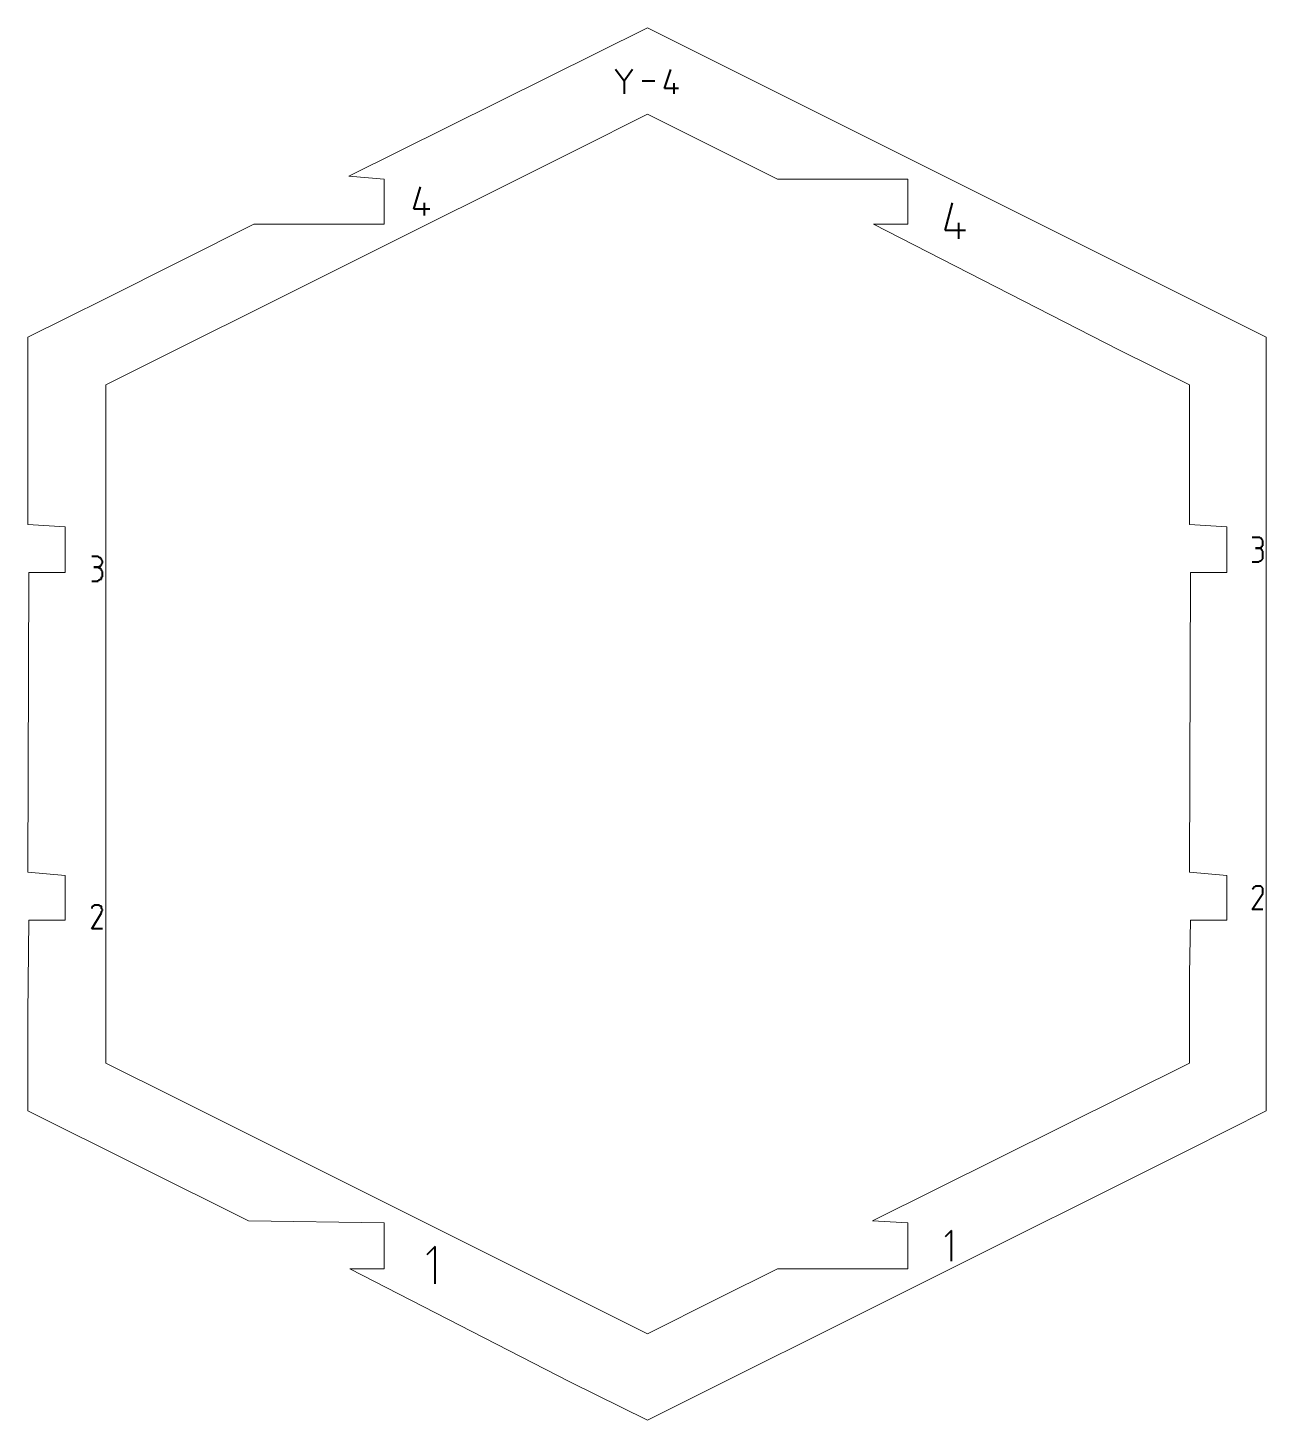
# Model space of a CAD drawing. Header units: centimetres. Extents: x -11.8 to 14.4, y -10.2 to 6.2.
# Drawn here: x 2.55 to 8.36, y -10.16 to -3.63 of the extents above; entities that cross this region are included whole.
import ezdxf

# ---------------------------------------------------------------- set-up
doc = ezdxf.new("R2010")
doc.units = ezdxf.units.CM
doc.header["$MEASUREMENT"] = 0
doc.layers.add('layer 1', color=7, linetype='Continuous')

msp = doc.modelspace()

# ---------------------------------------------------------------- linework, layer by layer
at = {"layer": 'layer 1', "color": 5, "lineweight": 13}
for points in [[(5.4582, -3.63425), (5.4582, -3.63425), (4.05815, -4.32932), (4.05815, -4.32932)], [(5.81829, -3.8143), (5.81829, -3.8143), (5.4582, -3.63425), (5.4582, -3.63425)], [(8.35843, -5.0843), (8.35843, -5.0843), (5.81829, -3.8143), (5.81829, -3.8143)], [(8.35843, -5.0843), (8.35843, -5.0843), (5.81829, -3.8143), (5.81829, -3.8143)], [(5.12825, -4.2043), (5.12825, -4.2043), (5.4582, -4.03933), (5.4582, -4.03933)], [(5.12825, -4.2043), (5.12825, -4.2043), (5.4582, -4.03933), (5.4582, -4.03933)], [(5.4582, -4.03933), (5.4582, -4.03933), (6.06832, -4.34426), (6.06832, -4.34426)], [(5.4582, -4.03933), (5.4582, -4.03933), (6.06832, -4.34426), (6.06832, -4.34426)], [(2.91806, -5.30933), (2.91806, -5.30933), (5.12825, -4.2043), (5.12825, -4.2043)], [(2.91806, -5.30933), (2.91806, -5.30933), (5.12825, -4.2043), (5.12825, -4.2043)], [(4.05815, -4.32931), (4.05815, -4.32931), (4.22312, -4.34426), (4.22312, -4.34426)], [(4.05815, -4.32932), (4.05815, -4.32932), (4.22312, -4.34426), (4.22312, -4.34426)], [(4.22312, -4.34426), (4.22312, -4.34426), (4.22312, -4.55434), (4.22312, -4.55434)], [(4.22312, -4.34426), (4.22312, -4.34426), (4.22312, -4.55434), (4.22312, -4.55434)], [(6.06832, -4.34426), (6.06832, -4.34426), (6.67832, -4.34426), (6.67832, -4.34426)], [(6.06832, -4.34426), (6.06832, -4.34426), (6.67832, -4.34426), (6.67832, -4.34426)], [(6.67832, -4.34426), (6.67832, -4.34426), (6.67832, -4.55434), (6.67832, -4.55434)], [(6.67832, -4.34426), (6.67832, -4.34426), (6.67832, -4.55434), (6.67832, -4.55434)], [(3.61312, -4.55434), (3.61312, -4.55434), (2.91806, -4.90425), (2.91806, -4.90425)], [(3.61312, -4.55434), (3.61312, -4.55434), (2.91806, -4.90425), (2.91806, -4.90425)], [(4.22312, -4.55434), (4.22312, -4.55434), (3.61312, -4.55434), (3.61312, -4.55434)], [(4.22312, -4.55434), (4.22312, -4.55434), (3.61312, -4.55434), (3.61312, -4.55434)], [(6.67832, -4.55434), (6.67832, -4.55434), (6.51838, -4.55434), (6.51838, -4.55434)], [(6.51838, -4.55434), (6.51838, -4.55434), (7.66839, -5.14436), (7.66839, -5.14436)], [(6.67832, -4.55434), (6.67832, -4.55434), (6.51838, -4.55434), (6.51838, -4.55434)], [(6.51838, -4.55434), (6.51838, -4.55434), (7.66839, -5.14436), (7.66839, -5.14436)], [(2.91806, -4.90425), (2.91806, -4.90425), (2.55307, -5.0843), (2.55307, -5.0843)], [(2.91806, -4.90425), (2.91806, -4.90425), (2.55307, -5.0843), (2.55307, -5.0843)], [(2.55307, -5.0843), (2.55307, -5.0843), (2.55307, -5.96431), (2.55307, -5.96431)], [(2.55307, -5.0843), (2.55307, -5.0843), (2.55307, -5.96431), (2.55307, -5.96431)], [(8.35843, -5.53938), (8.35843, -5.53938), (8.35843, -5.0843), (8.35843, -5.0843)], [(8.35843, -5.53938), (8.35843, -5.53938), (8.35843, -5.0843), (8.35843, -5.0843)], [(7.66839, -5.14436), (7.66839, -5.14436), (7.99846, -5.30933), (7.99846, -5.30933)], [(7.66839, -5.14436), (7.66839, -5.14436), (7.99846, -5.30933), (7.99846, -5.30933)], [(2.91806, -5.7193), (2.91806, -5.7193), (2.91806, -5.30933), (2.91806, -5.30933)], [(2.91806, -5.7193), (2.91806, -5.7193), (2.91806, -5.30933), (2.91806, -5.30933)], [(7.99846, -5.30933), (7.99846, -5.30933), (7.99846, -5.96431), (7.99846, -5.96431)], [(7.99846, -5.30933), (7.99846, -5.30933), (7.99846, -5.96431), (7.99846, -5.96431)], [(8.35843, -8.71439), (8.35843, -8.71439), (8.35843, -5.53938), (8.35843, -5.53938)], [(8.35843, -8.71439), (8.35843, -8.71439), (8.35843, -5.53938), (8.35843, -5.53938)], [(2.91806, -8.48949), (2.91806, -8.48949), (2.91806, -5.7193), (2.91806, -5.7193)], [(2.91806, -8.48949), (2.91806, -8.48949), (2.91806, -5.7193), (2.91806, -5.7193)], [(2.55307, -5.96431), (2.55307, -5.96431), (2.72809, -5.97436), (2.72809, -5.97436)], [(2.55307, -5.96431), (2.55307, -5.96431), (2.72809, -5.97436), (2.72809, -5.97436)], [(2.72809, -5.97436), (2.72809, -5.97436), (2.72809, -6.18933), (2.72809, -6.18933)], [(2.72809, -5.97436), (2.72809, -5.97436), (2.72809, -6.18933), (2.72809, -6.18933)], [(7.99846, -5.96431), (7.99846, -5.96431), (8.17348, -5.97436), (8.17348, -5.97436)], [(7.99846, -5.96431), (7.99846, -5.96431), (8.17348, -5.97436), (8.17348, -5.97436)], [(8.17348, -5.97436), (8.17348, -5.97436), (8.17348, -6.18933), (8.17348, -6.18933)], [(8.17348, -5.97436), (8.17348, -5.97436), (8.17348, -6.18933), (8.17348, -6.18933)], [(2.55796, -6.18933), (2.55796, -6.18933), (2.55307, -7.59441), (2.55307, -7.59441)], [(2.55796, -6.18933), (2.55796, -6.18933), (2.55307, -7.59441), (2.55307, -7.59441)], [(2.72809, -6.18933), (2.72809, -6.18933), (2.55796, -6.18933), (2.55796, -6.18933)], [(2.72809, -6.18933), (2.72809, -6.18933), (2.55796, -6.18933), (2.55796, -6.18933)], [(8.00349, -6.18933), (8.00349, -6.18933), (7.99846, -7.59441), (7.99846, -7.59441)], [(8.00349, -6.18933), (8.00349, -6.18933), (7.99846, -7.59441), (7.99846, -7.59441)], [(8.17348, -6.18933), (8.17348, -6.18933), (8.00349, -6.18933), (8.00349, -6.18933)], [(8.17348, -6.18933), (8.17348, -6.18933), (8.00349, -6.18933), (8.00349, -6.18933)], [(2.55307, -7.59441), (2.55307, -7.59441), (2.72809, -7.60936), (2.72809, -7.60936)], [(2.55307, -7.59441), (2.55307, -7.59441), (2.72809, -7.60936), (2.72809, -7.60936)], [(2.72809, -7.60936), (2.72809, -7.60936), (2.72809, -7.81944), (2.72809, -7.81944)], [(2.72809, -7.60936), (2.72809, -7.60936), (2.72809, -7.81944), (2.72809, -7.81944)], [(7.99846, -7.59441), (7.99846, -7.59441), (8.17348, -7.60936), (8.17348, -7.60936)], [(7.99846, -7.59441), (7.99846, -7.59441), (8.17348, -7.60936), (8.17348, -7.60936)], [(8.17348, -7.60936), (8.17348, -7.60936), (8.17348, -7.81944), (8.17348, -7.81944)], [(8.17348, -7.60936), (8.17348, -7.60936), (8.17348, -7.81944), (8.17348, -7.81944)], [(2.55796, -7.81944), (2.55796, -7.81944), (2.55307, -8.25944), (2.55307, -8.25944)], [(2.55796, -7.81944), (2.55796, -7.81944), (2.55307, -8.25944), (2.55307, -8.25944)], [(2.72809, -7.81944), (2.72809, -7.81944), (2.55796, -7.81944), (2.55796, -7.81944)], [(2.72809, -7.81944), (2.72809, -7.81944), (2.55796, -7.81944), (2.55796, -7.81944)], [(8.00349, -7.81944), (8.00349, -7.81944), (7.99846, -8.07449), (7.99846, -8.07449)], [(8.00349, -7.81944), (8.00349, -7.81944), (7.99846, -8.07449), (7.99846, -8.07449)], [(8.17348, -7.81944), (8.17348, -7.81944), (8.00349, -7.81944), (8.00349, -7.81944)], [(8.17348, -7.81944), (8.17348, -7.81944), (8.00349, -7.81944), (8.00349, -7.81944)], [(7.99846, -8.07449), (7.99846, -8.07449), (7.99846, -8.48949), (7.99846, -8.48949)], [(7.99846, -8.07449), (7.99846, -8.07449), (7.99846, -8.48949), (7.99846, -8.48949)], [(2.55307, -8.25944), (2.55307, -8.25944), (2.55307, -8.71439), (2.55307, -8.71439)], [(2.55307, -8.25944), (2.55307, -8.25944), (2.55307, -8.71439), (2.55307, -8.71439)], [(3.24813, -8.65446), (3.24813, -8.65446), (2.91806, -8.48949), (2.91806, -8.48949)], [(3.24813, -8.65446), (3.24813, -8.65446), (2.91806, -8.48949), (2.91806, -8.48949)], [(7.99846, -8.48949), (7.99846, -8.48949), (6.51335, -9.22953), (6.51335, -9.22953)], [(7.99846, -8.48949), (7.99846, -8.48949), (6.51335, -9.22953), (6.51335, -9.22953)], [(5.4582, -9.75949), (5.4582, -9.75949), (3.24813, -8.65446), (3.24813, -8.65446)], [(5.4582, -9.75949), (5.4582, -9.75949), (3.24813, -8.65446), (3.24813, -8.65446)], [(2.55307, -8.71439), (2.55307, -8.71439), (3.58812, -9.22953), (3.58812, -9.22953)], [(2.55307, -8.71439), (2.55307, -8.71439), (3.58812, -9.22953), (3.58812, -9.22953)], [(7.99846, -8.89444), (7.99846, -8.89444), (8.35843, -8.71439), (8.35843, -8.71439)], [(7.99846, -8.89444), (7.99846, -8.89444), (8.35843, -8.71439), (8.35843, -8.71439)], [(5.4582, -10.16457), (5.4582, -10.16457), (7.99846, -8.89444), (7.99846, -8.89444)], [(5.4582, -10.16457), (5.4582, -10.16457), (7.99846, -8.89444), (7.99846, -8.89444)], [(3.58812, -9.22953), (3.58812, -9.22953), (4.22312, -9.23946), (4.22312, -9.23946)], [(3.58812, -9.22953), (3.58812, -9.22953), (4.22312, -9.23946), (4.22312, -9.23946)], [(4.22312, -9.23946), (4.22312, -9.23946), (4.22312, -9.45443), (4.22312, -9.45443)], [(4.22312, -9.23946), (4.22312, -9.23946), (4.22312, -9.45443), (4.22312, -9.45443)], [(6.51335, -9.22953), (6.51335, -9.22953), (6.67832, -9.23946), (6.67832, -9.23946)], [(6.51335, -9.22953), (6.51335, -9.22953), (6.67832, -9.23946), (6.67832, -9.23946)], [(6.67832, -9.23946), (6.67832, -9.23946), (6.67832, -9.45443), (6.67832, -9.45443)], [(6.67832, -9.23946), (6.67832, -9.23946), (6.67832, -9.45443), (6.67832, -9.45443)], [(4.22312, -9.45443), (4.22312, -9.45443), (4.06317, -9.45443), (4.06317, -9.45443)], [(4.06317, -9.45443), (4.06317, -9.45443), (5.0932, -9.98452), (5.0932, -9.98452)], [(4.22312, -9.45443), (4.22312, -9.45443), (4.06317, -9.45443), (4.06317, -9.45443)], [(4.06317, -9.45443), (4.06317, -9.45443), (5.0932, -9.98452), (5.0932, -9.98452)], [(6.06832, -9.45443), (6.06832, -9.45443), (5.78826, -9.59453), (5.78826, -9.59453)], [(6.06832, -9.45443), (6.06832, -9.45443), (5.78826, -9.59453), (5.78826, -9.59453)], [(6.67832, -9.45443), (6.67832, -9.45443), (6.06832, -9.45443), (6.06832, -9.45443)], [(6.67832, -9.45443), (6.67832, -9.45443), (6.06832, -9.45443), (6.06832, -9.45443)], [(5.78826, -9.59453), (5.78826, -9.59453), (5.4582, -9.75949), (5.4582, -9.75949)], [(5.78826, -9.59453), (5.78826, -9.59453), (5.4582, -9.75949), (5.4582, -9.75949)], [(5.0932, -9.98452), (5.0932, -9.98452), (5.4582, -10.16457), (5.4582, -10.16457)], [(5.0932, -9.98452), (5.0932, -9.98452), (5.4582, -10.16457), (5.4582, -10.16457)]]:
    msp.add_open_spline(points, degree=3, dxfattribs=at)
at = {"layer": 'layer 1', "color": 1, "lineweight": 40}
for points in [[(5.34826, -3.88428), (5.34826, -3.88428), (5.30817, -3.82925), (5.30817, -3.82925)], [(5.34826, -3.88428), (5.34826, -3.88428), (5.30817, -3.82925), (5.30817, -3.82925)], [(5.38821, -3.82925), (5.38821, -3.82925), (5.34826, -3.88428), (5.34826, -3.88428)], [(5.38821, -3.82925), (5.38821, -3.82925), (5.34826, -3.88428), (5.34826, -3.88428)], [(5.53823, -3.91934), (5.53823, -3.91934), (5.56826, -3.82925), (5.56826, -3.82925)], [(5.53823, -3.91934), (5.53823, -3.91934), (5.56826, -3.82925), (5.56826, -3.82925)], [(5.34826, -3.87926), (5.34826, -3.87926), (5.34826, -3.94434), (5.34826, -3.94434)], [(5.34826, -3.87926), (5.34826, -3.87926), (5.34826, -3.94434), (5.34826, -3.94434)], [(5.49325, -3.88428), (5.49325, -3.88428), (5.43319, -3.88428), (5.43319, -3.88428)], [(5.49325, -3.88428), (5.49325, -3.88428), (5.43319, -3.88428), (5.43319, -3.88428)], [(5.58321, -3.94434), (5.58321, -3.94434), (5.58321, -3.89434), (5.58321, -3.89434)], [(5.58321, -3.94434), (5.58321, -3.94434), (5.58321, -3.89434), (5.58321, -3.89434)], [(5.60332, -3.91934), (5.60332, -3.91934), (5.53823, -3.91934), (5.53823, -3.91934)], [(5.60332, -3.91934), (5.60332, -3.91934), (5.53823, -3.91934), (5.53823, -3.91934)], [(4.36321, -4.48436), (4.36321, -4.48436), (4.39311, -4.37932), (4.39311, -4.37932)], [(4.36321, -4.48436), (4.36321, -4.48436), (4.39311, -4.37932), (4.39311, -4.37932)], [(4.43822, -4.48436), (4.43822, -4.48436), (4.36321, -4.48436), (4.36321, -4.48436)], [(4.43822, -4.48436), (4.43822, -4.48436), (4.36321, -4.48436), (4.36321, -4.48436)], [(4.41322, -4.51426), (4.41322, -4.51426), (4.41322, -4.45433), (4.41322, -4.45433)], [(4.41322, -4.51426), (4.41322, -4.51426), (4.41322, -4.45433), (4.41322, -4.45433)], [(6.85334, -4.58424), (6.85334, -4.58424), (6.8884, -4.45433), (6.8884, -4.45433)], [(6.85334, -4.58424), (6.85334, -4.58424), (6.8884, -4.45433), (6.8884, -4.45433)], [(6.9183, -4.62432), (6.9183, -4.62432), (6.9183, -4.54931), (6.9183, -4.54931)], [(6.9183, -4.62432), (6.9183, -4.62432), (6.9183, -4.54931), (6.9183, -4.54931)], [(6.94833, -4.58424), (6.94833, -4.58424), (6.85334, -4.58424), (6.85334, -4.58424)], [(6.94833, -4.58424), (6.94833, -4.58424), (6.85334, -4.58424), (6.85334, -4.58424)], [(8.31847, -6.02437), (8.31847, -6.02437), (8.29347, -6.02437), (8.29347, -6.02437)], [(8.31847, -6.02437), (8.31847, -6.02437), (8.29347, -6.02437), (8.29347, -6.02437)], [(8.3235, -6.02437), (8.3235, -6.02437), (8.31847, -6.02437), (8.31847, -6.02437)], [(8.3235, -6.02437), (8.3235, -6.02437), (8.31847, -6.02437), (8.31847, -6.02437)], [(8.3284, -6.02437), (8.3284, -6.02437), (8.3235, -6.02437), (8.3235, -6.02437)], [(8.3284, -6.02437), (8.3284, -6.02437), (8.3235, -6.02437), (8.3235, -6.02437)], [(8.33342, -6.02939), (8.33342, -6.02939), (8.3284, -6.02437), (8.3284, -6.02437)], [(8.33342, -6.02939), (8.33342, -6.02939), (8.3284, -6.02437), (8.3284, -6.02437)], [(8.3284, -6.07437), (8.3284, -6.07437), (8.33342, -6.06934), (8.33342, -6.06934)], [(8.3284, -6.07437), (8.3284, -6.07437), (8.33342, -6.06934), (8.33342, -6.06934)], [(8.33845, -6.02939), (8.33845, -6.02939), (8.33342, -6.02939), (8.33342, -6.02939)], [(8.33845, -6.02939), (8.33845, -6.02939), (8.33342, -6.02939), (8.33342, -6.02939)], [(8.33342, -6.06934), (8.33342, -6.06934), (8.33845, -6.06934), (8.33845, -6.06934)], [(8.33342, -6.06934), (8.33342, -6.06934), (8.33845, -6.06934), (8.33845, -6.06934)], [(8.33845, -6.03442), (8.33845, -6.03442), (8.33845, -6.02939), (8.33845, -6.02939)], [(8.33845, -6.03442), (8.33845, -6.03442), (8.33845, -6.02939), (8.33845, -6.02939)], [(8.34348, -6.03931), (8.34348, -6.03931), (8.33845, -6.03442), (8.33845, -6.03442)], [(8.34348, -6.03931), (8.34348, -6.03931), (8.33845, -6.03442), (8.33845, -6.03442)], [(8.33845, -6.06934), (8.33845, -6.06934), (8.33845, -6.06432), (8.33845, -6.06432)], [(8.33845, -6.06432), (8.33845, -6.06432), (8.34348, -6.06432), (8.34348, -6.06432)], [(8.33845, -6.06934), (8.33845, -6.06934), (8.33845, -6.06432), (8.33845, -6.06432)], [(8.33845, -6.06432), (8.33845, -6.06432), (8.34348, -6.06432), (8.34348, -6.06432)], [(8.34348, -6.04434), (8.34348, -6.04434), (8.34348, -6.03931), (8.34348, -6.03931)], [(8.34348, -6.03931), (8.34348, -6.03931), (8.34348, -6.03931), (8.34348, -6.03931)], [(8.34348, -6.04434), (8.34348, -6.04434), (8.34348, -6.03931), (8.34348, -6.03931)], [(8.34348, -6.03931), (8.34348, -6.03931), (8.34348, -6.03931), (8.34348, -6.03931)], [(8.34348, -6.04937), (8.34348, -6.04937), (8.34348, -6.04434), (8.34348, -6.04434)], [(8.34348, -6.04937), (8.34348, -6.04937), (8.34348, -6.04434), (8.34348, -6.04434)], [(8.34348, -6.0544), (8.34348, -6.0544), (8.34348, -6.04937), (8.34348, -6.04937)], [(8.34348, -6.04937), (8.34348, -6.04937), (8.34348, -6.04937), (8.34348, -6.04937)], [(8.34348, -6.0544), (8.34348, -6.0544), (8.34348, -6.04937), (8.34348, -6.04937)], [(8.34348, -6.04937), (8.34348, -6.04937), (8.34348, -6.04937), (8.34348, -6.04937)], [(8.34348, -6.05929), (8.34348, -6.05929), (8.34348, -6.0544), (8.34348, -6.0544)], [(8.34348, -6.05929), (8.34348, -6.05929), (8.34348, -6.0544), (8.34348, -6.0544)], [(8.34348, -6.06432), (8.34348, -6.06432), (8.34348, -6.05929), (8.34348, -6.05929)], [(8.34348, -6.06432), (8.34348, -6.06432), (8.34348, -6.05929), (8.34348, -6.05929)], [(2.87811, -6.11432), (2.87811, -6.11432), (2.8531, -6.11432), (2.8531, -6.11432)], [(2.87811, -6.11432), (2.87811, -6.11432), (2.8531, -6.11432), (2.8531, -6.11432)], [(2.883, -6.11432), (2.883, -6.11432), (2.87811, -6.11432), (2.87811, -6.11432)], [(2.883, -6.11432), (2.883, -6.11432), (2.87811, -6.11432), (2.87811, -6.11432)], [(2.88803, -6.11935), (2.88803, -6.11935), (2.883, -6.11432), (2.883, -6.11432)], [(2.883, -6.11432), (2.883, -6.11432), (2.883, -6.11432), (2.883, -6.11432)], [(2.88803, -6.11935), (2.88803, -6.11935), (2.883, -6.11432), (2.883, -6.11432)], [(2.883, -6.11432), (2.883, -6.11432), (2.883, -6.11432), (2.883, -6.11432)], [(2.89305, -6.11935), (2.89305, -6.11935), (2.88803, -6.11935), (2.88803, -6.11935)], [(2.89305, -6.11935), (2.89305, -6.11935), (2.88803, -6.11935), (2.88803, -6.11935)], [(2.89809, -6.12438), (2.89809, -6.12438), (2.89305, -6.11935), (2.89305, -6.11935)], [(2.89809, -6.12438), (2.89809, -6.12438), (2.89305, -6.11935), (2.89305, -6.11935)], [(2.89809, -6.12941), (2.89809, -6.12941), (2.89809, -6.12438), (2.89809, -6.12438)], [(2.89809, -6.12941), (2.89809, -6.12941), (2.89809, -6.12438), (2.89809, -6.12438)], [(2.90311, -6.1343), (2.90311, -6.1343), (2.89809, -6.12941), (2.89809, -6.12941)], [(2.89809, -6.12941), (2.89809, -6.12941), (2.89809, -6.12941), (2.89809, -6.12941)], [(2.90311, -6.1343), (2.90311, -6.1343), (2.89809, -6.12941), (2.89809, -6.12941)], [(2.89809, -6.12941), (2.89809, -6.12941), (2.89809, -6.12941), (2.89809, -6.12941)], [(2.90311, -6.13933), (2.90311, -6.13933), (2.90311, -6.1343), (2.90311, -6.1343)], [(2.90311, -6.13933), (2.90311, -6.13933), (2.90311, -6.1343), (2.90311, -6.1343)], [(8.31847, -6.07437), (8.31847, -6.07437), (8.30842, -6.07437), (8.30842, -6.07437)], [(8.30842, -6.07437), (8.30842, -6.07437), (8.31847, -6.07437), (8.31847, -6.07437)], [(8.31847, -6.07437), (8.31847, -6.07437), (8.30842, -6.07437), (8.30842, -6.07437)], [(8.30842, -6.07437), (8.30842, -6.07437), (8.31847, -6.07437), (8.31847, -6.07437)], [(8.3235, -6.07437), (8.3235, -6.07437), (8.31847, -6.07437), (8.31847, -6.07437)], [(8.31847, -6.07437), (8.31847, -6.07437), (8.31847, -6.07437), (8.31847, -6.07437)], [(8.31847, -6.07437), (8.31847, -6.07437), (8.3235, -6.07437), (8.3235, -6.07437)], [(8.3235, -6.07437), (8.3235, -6.07437), (8.31847, -6.07437), (8.31847, -6.07437)], [(8.31847, -6.07437), (8.31847, -6.07437), (8.31847, -6.07437), (8.31847, -6.07437)], [(8.31847, -6.07437), (8.31847, -6.07437), (8.3235, -6.07437), (8.3235, -6.07437)], [(8.3284, -6.07437), (8.3284, -6.07437), (8.3235, -6.07437), (8.3235, -6.07437)], [(8.3235, -6.07437), (8.3235, -6.07437), (8.3284, -6.07437), (8.3284, -6.07437)], [(8.3284, -6.07437), (8.3284, -6.07437), (8.3235, -6.07437), (8.3235, -6.07437)], [(8.3235, -6.07437), (8.3235, -6.07437), (8.3284, -6.07437), (8.3284, -6.07437)], [(8.3235, -6.13933), (8.3235, -6.13933), (8.3284, -6.1343), (8.3284, -6.1343)], [(8.3235, -6.13933), (8.3235, -6.13933), (8.3284, -6.1343), (8.3284, -6.1343)], [(8.33342, -6.0794), (8.33342, -6.0794), (8.3284, -6.07437), (8.3284, -6.07437)], [(8.33342, -6.0794), (8.33342, -6.0794), (8.3284, -6.07437), (8.3284, -6.07437)], [(8.3284, -6.1343), (8.3284, -6.1343), (8.33342, -6.1343), (8.33342, -6.1343)], [(8.3284, -6.1343), (8.3284, -6.1343), (8.33342, -6.1343), (8.33342, -6.1343)], [(8.33845, -6.0794), (8.33845, -6.0794), (8.33342, -6.0794), (8.33342, -6.0794)], [(8.33845, -6.0794), (8.33845, -6.0794), (8.33342, -6.0794), (8.33342, -6.0794)], [(8.33342, -6.1343), (8.33342, -6.1343), (8.33845, -6.12941), (8.33845, -6.12941)], [(8.33342, -6.1343), (8.33342, -6.1343), (8.33845, -6.12941), (8.33845, -6.12941)], [(8.33845, -6.08429), (8.33845, -6.08429), (8.33845, -6.0794), (8.33845, -6.0794)], [(8.33845, -6.08429), (8.33845, -6.08429), (8.33845, -6.0794), (8.33845, -6.0794)], [(8.34348, -6.08932), (8.34348, -6.08932), (8.33845, -6.08429), (8.33845, -6.08429)], [(8.34348, -6.08932), (8.34348, -6.08932), (8.33845, -6.08429), (8.33845, -6.08429)], [(8.33845, -6.12941), (8.33845, -6.12941), (8.34348, -6.12438), (8.34348, -6.12438)], [(8.33845, -6.12941), (8.33845, -6.12941), (8.34348, -6.12438), (8.34348, -6.12438)], [(8.33845, -6.12941), (8.33845, -6.12941), (8.33845, -6.12941), (8.33845, -6.12941)], [(8.33845, -6.12941), (8.33845, -6.12941), (8.33845, -6.12941), (8.33845, -6.12941)], [(8.34348, -6.09435), (8.34348, -6.09435), (8.34348, -6.08932), (8.34348, -6.08932)], [(8.34348, -6.08932), (8.34348, -6.08932), (8.34348, -6.08932), (8.34348, -6.08932)], [(8.34348, -6.09435), (8.34348, -6.09435), (8.34348, -6.08932), (8.34348, -6.08932)], [(8.34348, -6.08932), (8.34348, -6.08932), (8.34348, -6.08932), (8.34348, -6.08932)], [(8.34348, -6.09937), (8.34348, -6.09937), (8.34348, -6.09435), (8.34348, -6.09435)], [(8.34348, -6.09937), (8.34348, -6.09937), (8.34348, -6.09435), (8.34348, -6.09435)], [(8.34348, -6.11432), (8.34348, -6.11432), (8.34348, -6.09937), (8.34348, -6.09937)], [(8.34348, -6.09937), (8.34348, -6.09937), (8.34348, -6.09937), (8.34348, -6.09937)], [(8.34348, -6.11432), (8.34348, -6.11432), (8.34348, -6.09937), (8.34348, -6.09937)], [(8.34348, -6.09937), (8.34348, -6.09937), (8.34348, -6.09937), (8.34348, -6.09937)], [(8.34348, -6.11935), (8.34348, -6.11935), (8.34348, -6.11432), (8.34348, -6.11432)], [(8.34348, -6.11935), (8.34348, -6.11935), (8.34348, -6.11432), (8.34348, -6.11432)], [(8.34348, -6.12438), (8.34348, -6.12438), (8.34348, -6.11935), (8.34348, -6.11935)], [(8.34348, -6.11935), (8.34348, -6.11935), (8.34348, -6.11935), (8.34348, -6.11935)], [(8.34348, -6.12438), (8.34348, -6.12438), (8.34348, -6.11935), (8.34348, -6.11935)], [(8.34348, -6.11935), (8.34348, -6.11935), (8.34348, -6.11935), (8.34348, -6.11935)], [(2.87811, -6.16433), (2.87811, -6.16433), (2.86302, -6.16433), (2.86302, -6.16433)], [(2.86302, -6.16433), (2.86302, -6.16433), (2.87811, -6.16433), (2.87811, -6.16433)], [(2.87811, -6.16433), (2.87811, -6.16433), (2.86302, -6.16433), (2.86302, -6.16433)], [(2.86302, -6.16433), (2.86302, -6.16433), (2.87811, -6.16433), (2.87811, -6.16433)], [(2.883, -6.16433), (2.883, -6.16433), (2.87811, -6.16433), (2.87811, -6.16433)], [(2.87811, -6.16433), (2.87811, -6.16433), (2.87811, -6.16433), (2.87811, -6.16433)], [(2.87811, -6.16433), (2.87811, -6.16433), (2.883, -6.16433), (2.883, -6.16433)], [(2.883, -6.16433), (2.883, -6.16433), (2.87811, -6.16433), (2.87811, -6.16433)], [(2.87811, -6.16433), (2.87811, -6.16433), (2.87811, -6.16433), (2.87811, -6.16433)], [(2.87811, -6.16433), (2.87811, -6.16433), (2.883, -6.16433), (2.883, -6.16433)], [(2.883, -6.16433), (2.883, -6.16433), (2.88803, -6.1593), (2.88803, -6.1593)], [(2.883, -6.16433), (2.883, -6.16433), (2.88803, -6.1593), (2.88803, -6.1593)], [(2.88803, -6.16936), (2.88803, -6.16936), (2.883, -6.16433), (2.883, -6.16433)], [(2.883, -6.16433), (2.883, -6.16433), (2.883, -6.16433), (2.883, -6.16433)], [(2.883, -6.16433), (2.883, -6.16433), (2.883, -6.16433), (2.883, -6.16433)], [(2.88803, -6.16936), (2.88803, -6.16936), (2.883, -6.16433), (2.883, -6.16433)], [(2.883, -6.16433), (2.883, -6.16433), (2.883, -6.16433), (2.883, -6.16433)], [(2.883, -6.16433), (2.883, -6.16433), (2.883, -6.16433), (2.883, -6.16433)], [(2.88803, -6.1593), (2.88803, -6.1593), (2.89305, -6.1593), (2.89305, -6.1593)], [(2.88803, -6.1593), (2.88803, -6.1593), (2.89305, -6.1593), (2.89305, -6.1593)], [(2.89305, -6.16936), (2.89305, -6.16936), (2.88803, -6.16936), (2.88803, -6.16936)], [(2.89305, -6.16936), (2.89305, -6.16936), (2.88803, -6.16936), (2.88803, -6.16936)], [(2.89305, -6.1593), (2.89305, -6.1593), (2.89809, -6.15441), (2.89809, -6.15441)], [(2.89305, -6.1593), (2.89305, -6.1593), (2.89809, -6.15441), (2.89809, -6.15441)], [(2.89809, -6.17438), (2.89809, -6.17438), (2.89305, -6.16936), (2.89305, -6.16936)], [(2.89809, -6.17438), (2.89809, -6.17438), (2.89305, -6.16936), (2.89305, -6.16936)], [(2.89809, -6.14938), (2.89809, -6.14938), (2.90311, -6.14435), (2.90311, -6.14435)], [(2.89809, -6.14938), (2.89809, -6.14938), (2.90311, -6.14435), (2.90311, -6.14435)], [(2.89809, -6.15441), (2.89809, -6.15441), (2.89809, -6.14938), (2.89809, -6.14938)], [(2.89809, -6.15441), (2.89809, -6.15441), (2.89809, -6.14938), (2.89809, -6.14938)], [(2.89809, -6.15441), (2.89809, -6.15441), (2.89809, -6.15441), (2.89809, -6.15441)], [(2.89809, -6.15441), (2.89809, -6.15441), (2.89809, -6.15441), (2.89809, -6.15441)], [(2.89809, -6.17941), (2.89809, -6.17941), (2.89809, -6.17438), (2.89809, -6.17438)], [(2.89809, -6.17941), (2.89809, -6.17941), (2.89809, -6.17438), (2.89809, -6.17438)], [(2.90311, -6.18431), (2.90311, -6.18431), (2.89809, -6.17941), (2.89809, -6.17941)], [(2.89809, -6.17941), (2.89809, -6.17941), (2.89809, -6.17941), (2.89809, -6.17941)], [(2.90311, -6.18431), (2.90311, -6.18431), (2.89809, -6.17941), (2.89809, -6.17941)], [(2.89809, -6.17941), (2.89809, -6.17941), (2.89809, -6.17941), (2.89809, -6.17941)], [(2.90311, -6.14435), (2.90311, -6.14435), (2.90311, -6.13933), (2.90311, -6.13933)], [(2.90311, -6.13933), (2.90311, -6.13933), (2.90311, -6.13933), (2.90311, -6.13933)], [(2.90311, -6.14435), (2.90311, -6.14435), (2.90311, -6.13933), (2.90311, -6.13933)], [(2.90311, -6.13933), (2.90311, -6.13933), (2.90311, -6.13933), (2.90311, -6.13933)], [(2.90311, -6.18933), (2.90311, -6.18933), (2.90311, -6.18431), (2.90311, -6.18431)], [(2.90311, -6.18933), (2.90311, -6.18933), (2.90311, -6.18431), (2.90311, -6.18431)], [(2.90311, -6.20441), (2.90311, -6.20441), (2.90311, -6.18933), (2.90311, -6.18933)], [(2.90311, -6.18933), (2.90311, -6.18933), (2.90311, -6.18933), (2.90311, -6.18933)], [(2.90311, -6.20441), (2.90311, -6.20441), (2.90311, -6.18933), (2.90311, -6.18933)], [(2.90311, -6.18933), (2.90311, -6.18933), (2.90311, -6.18933), (2.90311, -6.18933)], [(8.29347, -6.13933), (8.29347, -6.13933), (8.31847, -6.13933), (8.31847, -6.13933)], [(8.29347, -6.13933), (8.29347, -6.13933), (8.31847, -6.13933), (8.31847, -6.13933)], [(8.31847, -6.13933), (8.31847, -6.13933), (8.31847, -6.13933), (8.31847, -6.13933)], [(8.31847, -6.13933), (8.31847, -6.13933), (8.3235, -6.13933), (8.3235, -6.13933)], [(8.31847, -6.13933), (8.31847, -6.13933), (8.31847, -6.13933), (8.31847, -6.13933)], [(8.31847, -6.13933), (8.31847, -6.13933), (8.3235, -6.13933), (8.3235, -6.13933)], [(2.8531, -6.22942), (2.8531, -6.22942), (2.87811, -6.22942), (2.87811, -6.22942)], [(2.8531, -6.22942), (2.8531, -6.22942), (2.87811, -6.22942), (2.87811, -6.22942)], [(2.87811, -6.22942), (2.87811, -6.22942), (2.87811, -6.22942), (2.87811, -6.22942)], [(2.87811, -6.22942), (2.87811, -6.22942), (2.883, -6.22942), (2.883, -6.22942)], [(2.87811, -6.22942), (2.87811, -6.22942), (2.87811, -6.22942), (2.87811, -6.22942)], [(2.87811, -6.22942), (2.87811, -6.22942), (2.883, -6.22942), (2.883, -6.22942)], [(2.883, -6.22942), (2.883, -6.22942), (2.883, -6.22439), (2.883, -6.22439)], [(2.883, -6.22439), (2.883, -6.22439), (2.88803, -6.22439), (2.88803, -6.22439)], [(2.883, -6.22942), (2.883, -6.22942), (2.883, -6.22439), (2.883, -6.22439)], [(2.883, -6.22439), (2.883, -6.22439), (2.88803, -6.22439), (2.88803, -6.22439)], [(2.88803, -6.22439), (2.88803, -6.22439), (2.89305, -6.21936), (2.89305, -6.21936)], [(2.88803, -6.22439), (2.88803, -6.22439), (2.89305, -6.21936), (2.89305, -6.21936)], [(2.89305, -6.21936), (2.89305, -6.21936), (2.89809, -6.21936), (2.89809, -6.21936)], [(2.89305, -6.21936), (2.89305, -6.21936), (2.89809, -6.21936), (2.89809, -6.21936)], [(2.89809, -6.21434), (2.89809, -6.21434), (2.89809, -6.20931), (2.89809, -6.20931)], [(2.89809, -6.20931), (2.89809, -6.20931), (2.90311, -6.20931), (2.90311, -6.20931)], [(2.89809, -6.21434), (2.89809, -6.21434), (2.89809, -6.20931), (2.89809, -6.20931)], [(2.89809, -6.20931), (2.89809, -6.20931), (2.90311, -6.20931), (2.90311, -6.20931)], [(2.89809, -6.21936), (2.89809, -6.21936), (2.89809, -6.21434), (2.89809, -6.21434)], [(2.89809, -6.21936), (2.89809, -6.21936), (2.89809, -6.21434), (2.89809, -6.21434)], [(2.90311, -6.20931), (2.90311, -6.20931), (2.90311, -6.20441), (2.90311, -6.20441)], [(2.90311, -6.20931), (2.90311, -6.20931), (2.90311, -6.20441), (2.90311, -6.20441)], [(8.2985, -7.66942), (8.2985, -7.66942), (8.29347, -7.67444), (8.29347, -7.67444)], [(8.2985, -7.66942), (8.2985, -7.66942), (8.29347, -7.67444), (8.29347, -7.67444)], [(8.29347, -7.76943), (8.29347, -7.76943), (8.34348, -7.69442), (8.34348, -7.69442)], [(8.29347, -7.76943), (8.29347, -7.76943), (8.34348, -7.69442), (8.34348, -7.69442)], [(8.30339, -7.66439), (8.30339, -7.66439), (8.2985, -7.66439), (8.2985, -7.66439)], [(8.2985, -7.66439), (8.2985, -7.66439), (8.2985, -7.66942), (8.2985, -7.66942)], [(8.30339, -7.66439), (8.30339, -7.66439), (8.2985, -7.66439), (8.2985, -7.66439)], [(8.2985, -7.66439), (8.2985, -7.66439), (8.2985, -7.66942), (8.2985, -7.66942)], [(8.30842, -7.65936), (8.30842, -7.65936), (8.30339, -7.66439), (8.30339, -7.66439)], [(8.30842, -7.65936), (8.30842, -7.65936), (8.30339, -7.66439), (8.30339, -7.66439)], [(8.31345, -7.65936), (8.31345, -7.65936), (8.30842, -7.65936), (8.30842, -7.65936)], [(8.31345, -7.65936), (8.31345, -7.65936), (8.30842, -7.65936), (8.30842, -7.65936)], [(8.31847, -7.65936), (8.31847, -7.65936), (8.31345, -7.65936), (8.31345, -7.65936)], [(8.31345, -7.65936), (8.31345, -7.65936), (8.31345, -7.65936), (8.31345, -7.65936)], [(8.31847, -7.65936), (8.31847, -7.65936), (8.31345, -7.65936), (8.31345, -7.65936)], [(8.31345, -7.65936), (8.31345, -7.65936), (8.31345, -7.65936), (8.31345, -7.65936)], [(8.3235, -7.65936), (8.3235, -7.65936), (8.31847, -7.65936), (8.31847, -7.65936)], [(8.3235, -7.65936), (8.3235, -7.65936), (8.31847, -7.65936), (8.31847, -7.65936)], [(8.3284, -7.65936), (8.3284, -7.65936), (8.3235, -7.65936), (8.3235, -7.65936)], [(8.3284, -7.65936), (8.3284, -7.65936), (8.3235, -7.65936), (8.3235, -7.65936)], [(8.33342, -7.65936), (8.33342, -7.65936), (8.3284, -7.65936), (8.3284, -7.65936)], [(8.33342, -7.65936), (8.33342, -7.65936), (8.3284, -7.65936), (8.3284, -7.65936)], [(8.33845, -7.66439), (8.33845, -7.66439), (8.33342, -7.65936), (8.33342, -7.65936)], [(8.33342, -7.65936), (8.33342, -7.65936), (8.33342, -7.65936), (8.33342, -7.65936)], [(8.33845, -7.66439), (8.33845, -7.66439), (8.33342, -7.65936), (8.33342, -7.65936)], [(8.33342, -7.65936), (8.33342, -7.65936), (8.33342, -7.65936), (8.33342, -7.65936)], [(8.34348, -7.66942), (8.34348, -7.66942), (8.33845, -7.66439), (8.33845, -7.66439)], [(8.33845, -7.66439), (8.33845, -7.66439), (8.33845, -7.66439), (8.33845, -7.66439)], [(8.34348, -7.66942), (8.34348, -7.66942), (8.33845, -7.66439), (8.33845, -7.66439)], [(8.33845, -7.66439), (8.33845, -7.66439), (8.33845, -7.66439), (8.33845, -7.66439)], [(8.34348, -7.67444), (8.34348, -7.67444), (8.34348, -7.66942), (8.34348, -7.66942)], [(8.34348, -7.67444), (8.34348, -7.67444), (8.34348, -7.66942), (8.34348, -7.66942)], [(8.34348, -7.67947), (8.34348, -7.67947), (8.34348, -7.67444), (8.34348, -7.67444)], [(8.34348, -7.67947), (8.34348, -7.67947), (8.34348, -7.67444), (8.34348, -7.67444)], [(8.34348, -7.68437), (8.34348, -7.68437), (8.34348, -7.67947), (8.34348, -7.67947)], [(8.34348, -7.68437), (8.34348, -7.68437), (8.34348, -7.67947), (8.34348, -7.67947)], [(8.34348, -7.6894), (8.34348, -7.6894), (8.34348, -7.68437), (8.34348, -7.68437)], [(8.34348, -7.68437), (8.34348, -7.68437), (8.34348, -7.68437), (8.34348, -7.68437)], [(8.34348, -7.68939), (8.34348, -7.68939), (8.34348, -7.68437), (8.34348, -7.68437)], [(8.34348, -7.68437), (8.34348, -7.68437), (8.34348, -7.68437), (8.34348, -7.68437)], [(8.34348, -7.69442), (8.34348, -7.69442), (8.34348, -7.68939), (8.34348, -7.68939)], [(8.34348, -7.69442), (8.34348, -7.69442), (8.34348, -7.6894), (8.34348, -7.6894)], [(8.34348, -7.69442), (8.34348, -7.69442), (8.34348, -7.69442), (8.34348, -7.69442)], [(8.34348, -7.69442), (8.34348, -7.69442), (8.34348, -7.69442), (8.34348, -7.69442)], [(8.34348, -7.69442), (8.34348, -7.69442), (8.34348, -7.69442), (8.34348, -7.69442)], [(8.34348, -7.69442), (8.34348, -7.69442), (8.34348, -7.69442), (8.34348, -7.69442)], [(8.34348, -7.69442), (8.34348, -7.69442), (8.34348, -7.69442), (8.34348, -7.69442)], [(8.34348, -7.69442), (8.34348, -7.69442), (8.34348, -7.69442), (8.34348, -7.69442)], [(8.34348, -7.69442), (8.34348, -7.69442), (8.34348, -7.69442), (8.34348, -7.69442)], [(8.34348, -7.69442), (8.34348, -7.69442), (8.34348, -7.69442), (8.34348, -7.69442)], [(8.34348, -7.69442), (8.34348, -7.69442), (8.34348, -7.69442), (8.34348, -7.69442)], [(8.34348, -7.69442), (8.34348, -7.69442), (8.34348, -7.69442), (8.34348, -7.69442)], [(8.34348, -7.69442), (8.34348, -7.69442), (8.34348, -7.69442), (8.34348, -7.69442)], [(8.34348, -7.69442), (8.34348, -7.69442), (8.34348, -7.69442), (8.34348, -7.69442)], [(8.34348, -7.69442), (8.34348, -7.69442), (8.34348, -7.69442), (8.34348, -7.69442)], [(8.34348, -7.69442), (8.34348, -7.69442), (8.34348, -7.69442), (8.34348, -7.69442)], [(8.34348, -7.69442), (8.34348, -7.69442), (8.34348, -7.69442), (8.34348, -7.69442)], [(8.34348, -7.69442), (8.34348, -7.69442), (8.34348, -7.69442), (8.34348, -7.69442)], [(8.34348, -7.69442), (8.34348, -7.69442), (8.34348, -7.69442), (8.34348, -7.69442)], [(8.34348, -7.69442), (8.34348, -7.69442), (8.34348, -7.69442), (8.34348, -7.69442)], [(8.34348, -7.69442), (8.34348, -7.69442), (8.34348, -7.69442), (8.34348, -7.69442)], [(8.34348, -7.69442), (8.34348, -7.69442), (8.34348, -7.69442), (8.34348, -7.69442)], [(8.34348, -7.69442), (8.34348, -7.69442), (8.34348, -7.69442), (8.34348, -7.69442)], [(8.34348, -7.69442), (8.34348, -7.69442), (8.34348, -7.69442), (8.34348, -7.69442)], [(2.858, -7.75448), (2.858, -7.75448), (2.8531, -7.75938), (2.8531, -7.75938)], [(2.858, -7.75448), (2.858, -7.75448), (2.8531, -7.75938), (2.8531, -7.75938)], [(2.8531, -7.75938), (2.8531, -7.75938), (2.8531, -7.7644), (2.8531, -7.7644)], [(2.8531, -7.75938), (2.8531, -7.75938), (2.8531, -7.7644), (2.8531, -7.7644)], [(2.86302, -7.75448), (2.86302, -7.75448), (2.858, -7.75448), (2.858, -7.75448)], [(2.86302, -7.75448), (2.86302, -7.75448), (2.858, -7.75448), (2.858, -7.75448)], [(2.86806, -7.74945), (2.86806, -7.74945), (2.86302, -7.74945), (2.86302, -7.74945)], [(2.86302, -7.74945), (2.86302, -7.74945), (2.86302, -7.75448), (2.86302, -7.75448)], [(2.86806, -7.74945), (2.86806, -7.74945), (2.86302, -7.74945), (2.86302, -7.74945)], [(2.86302, -7.74945), (2.86302, -7.74945), (2.86302, -7.75448), (2.86302, -7.75448)], [(2.87308, -7.74945), (2.87308, -7.74945), (2.86806, -7.74945), (2.86806, -7.74945)], [(2.87308, -7.74945), (2.87308, -7.74945), (2.86806, -7.74945), (2.86806, -7.74945)], [(2.87811, -7.74945), (2.87811, -7.74945), (2.87308, -7.74945), (2.87308, -7.74945)], [(2.87811, -7.74945), (2.87811, -7.74945), (2.87308, -7.74945), (2.87308, -7.74945)], [(2.883, -7.74945), (2.883, -7.74945), (2.87811, -7.74945), (2.87811, -7.74945)], [(2.883, -7.74945), (2.883, -7.74945), (2.87811, -7.74945), (2.87811, -7.74945)], [(2.88803, -7.74945), (2.88803, -7.74945), (2.883, -7.74945), (2.883, -7.74945)], [(2.883, -7.74945), (2.883, -7.74945), (2.883, -7.74945), (2.883, -7.74945)], [(2.88803, -7.74945), (2.88803, -7.74945), (2.883, -7.74945), (2.883, -7.74945)], [(2.883, -7.74945), (2.883, -7.74945), (2.883, -7.74945), (2.883, -7.74945)], [(2.89305, -7.75448), (2.89305, -7.75448), (2.88803, -7.74945), (2.88803, -7.74945)], [(2.88803, -7.74945), (2.88803, -7.74945), (2.88803, -7.74945), (2.88803, -7.74945)], [(2.89305, -7.75448), (2.89305, -7.75448), (2.88803, -7.74945), (2.88803, -7.74945)], [(2.88803, -7.74945), (2.88803, -7.74945), (2.88803, -7.74945), (2.88803, -7.74945)], [(2.89809, -7.75448), (2.89809, -7.75448), (2.89305, -7.75448), (2.89305, -7.75448)], [(2.89809, -7.75448), (2.89809, -7.75448), (2.89305, -7.75448), (2.89305, -7.75448)], [(2.89809, -7.75938), (2.89809, -7.75938), (2.89809, -7.75448), (2.89809, -7.75448)], [(2.89809, -7.75938), (2.89809, -7.75938), (2.89809, -7.75448), (2.89809, -7.75448)], [(2.89809, -7.7644), (2.89809, -7.7644), (2.89809, -7.75938), (2.89809, -7.75938)], [(2.89809, -7.7644), (2.89809, -7.7644), (2.89809, -7.75938), (2.89809, -7.75938)], [(2.90311, -7.76943), (2.90311, -7.76943), (2.89809, -7.7644), (2.89809, -7.7644)], [(2.90311, -7.76943), (2.90311, -7.76943), (2.89809, -7.7644), (2.89809, -7.7644)], [(2.90311, -7.77446), (2.90311, -7.77446), (2.90311, -7.76943), (2.90311, -7.76943)], [(2.90311, -7.77446), (2.90311, -7.77446), (2.90311, -7.76943), (2.90311, -7.76943)], [(8.34348, -7.76943), (8.34348, -7.76943), (8.29347, -7.76943), (8.29347, -7.76943)], [(8.34348, -7.76943), (8.34348, -7.76943), (8.29347, -7.76943), (8.29347, -7.76943)], [(2.8531, -7.85939), (2.8531, -7.85939), (2.89809, -7.78438), (2.89809, -7.78438)], [(2.8531, -7.85939), (2.8531, -7.85939), (2.89809, -7.78438), (2.89809, -7.78438)], [(2.89809, -7.77948), (2.89809, -7.77948), (2.90311, -7.77446), (2.90311, -7.77446)], [(2.89809, -7.77948), (2.89809, -7.77948), (2.90311, -7.77446), (2.90311, -7.77446)], [(2.89809, -7.78438), (2.89809, -7.78438), (2.89809, -7.77948), (2.89809, -7.77948)], [(2.89809, -7.78438), (2.89809, -7.78438), (2.89809, -7.77948), (2.89809, -7.77948)], [(2.89809, -7.78438), (2.89809, -7.78438), (2.89809, -7.78438), (2.89809, -7.78438)], [(2.89809, -7.78438), (2.89809, -7.78438), (2.89809, -7.78438), (2.89809, -7.78438)], [(2.89809, -7.78438), (2.89809, -7.78438), (2.89809, -7.78438), (2.89809, -7.78438)], [(2.89809, -7.78438), (2.89809, -7.78438), (2.89809, -7.78438), (2.89809, -7.78438)], [(2.89809, -7.78438), (2.89809, -7.78438), (2.89809, -7.78438), (2.89809, -7.78438)], [(2.89809, -7.78438), (2.89809, -7.78438), (2.89809, -7.78438), (2.89809, -7.78438)], [(2.89809, -7.78438), (2.89809, -7.78438), (2.89809, -7.78438), (2.89809, -7.78438)], [(2.89809, -7.78438), (2.89809, -7.78438), (2.89809, -7.78438), (2.89809, -7.78438)], [(2.89809, -7.78438), (2.89809, -7.78438), (2.89809, -7.78438), (2.89809, -7.78438)], [(2.89809, -7.78438), (2.89809, -7.78438), (2.89809, -7.78438), (2.89809, -7.78438)], [(2.89809, -7.78438), (2.89809, -7.78438), (2.89809, -7.78438), (2.89809, -7.78438)], [(2.89809, -7.78438), (2.89809, -7.78438), (2.89809, -7.78438), (2.89809, -7.78438)], [(2.89809, -7.78438), (2.89809, -7.78438), (2.89809, -7.78438), (2.89809, -7.78438)], [(2.89809, -7.78438), (2.89809, -7.78438), (2.89809, -7.78438), (2.89809, -7.78438)], [(2.89809, -7.78438), (2.89809, -7.78438), (2.89809, -7.78438), (2.89809, -7.78438)], [(2.89809, -7.78438), (2.89809, -7.78438), (2.89809, -7.78438), (2.89809, -7.78438)], [(2.89809, -7.78438), (2.89809, -7.78438), (2.89809, -7.78438), (2.89809, -7.78438)], [(2.89809, -7.78438), (2.89809, -7.78438), (2.89809, -7.78438), (2.89809, -7.78438)], [(2.89809, -7.78438), (2.89809, -7.78438), (2.89809, -7.78438), (2.89809, -7.78438)], [(2.89809, -7.78438), (2.89809, -7.78438), (2.89809, -7.78438), (2.89809, -7.78438)], [(2.89809, -7.78438), (2.89809, -7.78438), (2.89809, -7.78438), (2.89809, -7.78438)], [(2.89809, -7.78438), (2.89809, -7.78438), (2.89809, -7.78438), (2.89809, -7.78438)], [(2.90311, -7.77446), (2.90311, -7.77446), (2.90311, -7.77446), (2.90311, -7.77446)], [(2.90311, -7.77446), (2.90311, -7.77446), (2.90311, -7.77446), (2.90311, -7.77446)], [(2.90311, -7.85939), (2.90311, -7.85939), (2.8531, -7.85939), (2.8531, -7.85939)], [(2.90311, -7.85939), (2.90311, -7.85939), (2.8531, -7.85939), (2.8531, -7.85939)], [(6.88337, -9.27451), (6.88337, -9.27451), (6.85334, -9.30454), (6.85334, -9.30454)], [(6.88337, -9.27451), (6.88337, -9.27451), (6.85334, -9.30454), (6.85334, -9.30454)], [(6.88337, -9.4195), (6.88337, -9.4195), (6.88337, -9.27451), (6.88337, -9.27451)], [(6.88337, -9.4195), (6.88337, -9.4195), (6.88337, -9.27451), (6.88337, -9.27451)], [(4.46322, -9.34952), (4.46322, -9.34952), (4.42314, -9.38947), (4.42314, -9.38947)], [(4.46322, -9.34952), (4.46322, -9.34952), (4.42314, -9.38947), (4.42314, -9.38947)], [(4.46322, -9.52454), (4.46322, -9.52454), (4.46322, -9.34952), (4.46322, -9.34952)], [(4.46322, -9.52454), (4.46322, -9.52454), (4.46322, -9.34952), (4.46322, -9.34952)]]:
    msp.add_open_spline(points, degree=3, dxfattribs=at)

doc.saveas('drawing.dxf')
